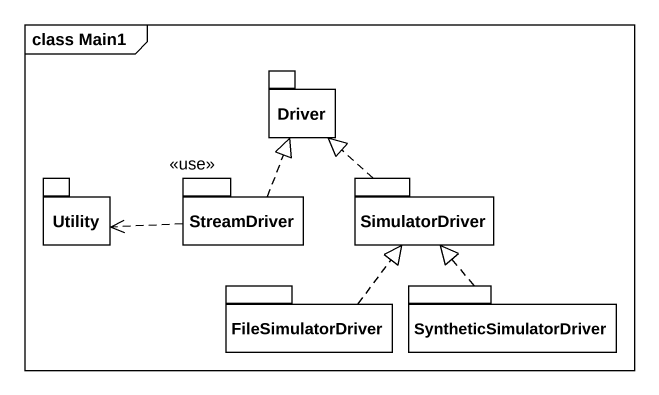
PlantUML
@startuml
mainframe class Main1
package Driver #FFFFFF {
}
package Utility #FFFFFF {
}
package StreamDriver #FFFFFF {
}
package SimulatorDriver #FFFFFF {
}
package FileSimulatorDriver #FFFFFF {
}
package SyntheticSimulatorDriver #FFFFFF {
}
StreamDriver .up.|> Driver
StreamDriver .left.> Utility : <<use>>
SimulatorDriver .up.|> Driver
FileSimulatorDriver .up.|> SimulatorDriver
SyntheticSimulatorDriver .up.|> SimulatorDriver
@enduml
